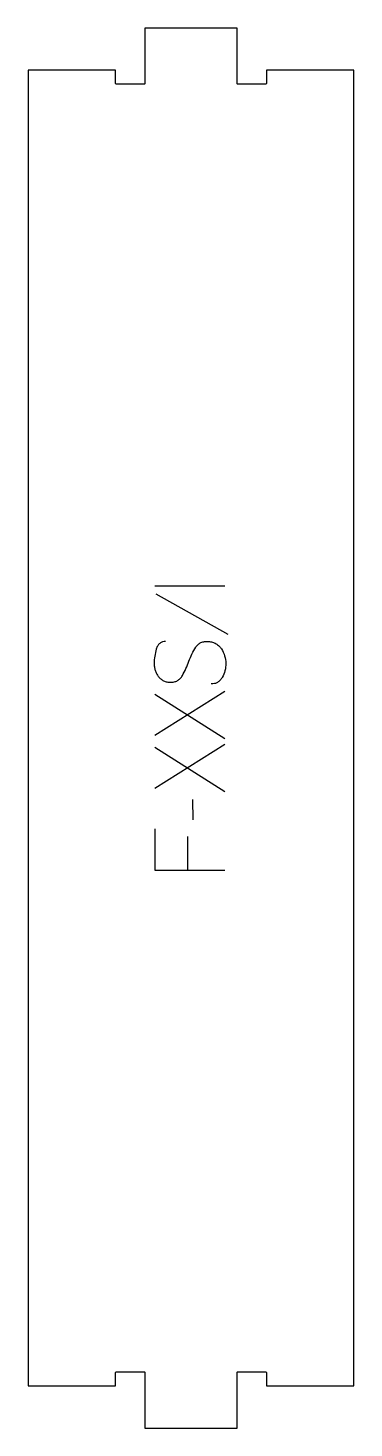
# Model space of a CAD drawing. Extents: x 0 to 140, y 0 to 600.
import ezdxf

# ---------------------------------------------------------------- set-up
doc = ezdxf.new("R2010")
doc.units = 0
doc.layers.add('1_ANYTOOL_1MMDEEP_LABELS_S', color=2, linetype='CONTINUOUS')
doc.layers.add('4_ANYTOOL_CUTTHROUGH_OUTSI', color=5, linetype='CONTINUOUS')

msp = doc.modelspace()

# ---------------------------------------------------------------- linework, layer by layer
at = {"layer": '1_ANYTOOL_1MMDEEP_LABELS_S'}
for p, q in [((54.3, 360.65), (84.3, 360.65)), ((54.771429, 357.135714), (85.542857, 339.95)), ((84.3, 315.435714), (54.3, 296.492857)), ((54.3, 314.192857), (84.3, 295.292857)), ((84.3, 292.721429), (54.3, 273.778571)), ((54.3, 291.478571), (84.3, 272.578571)), ((70.414286, 269.15), (70.5, 260.364286)), ((68.271429, 253.335714), (68.271429, 238.85))]:
    msp.add_line(p, q, dxfattribs=at)
msp.add_lwpolyline([(58.885714, 336.821429, 0.071867), (57.549108, 336.628315, 0.100684), (56.367857, 336.001786, 0.047558), (55.891407, 335.527232, 0.038563), (55.502679, 334.977232, 0.037928), (55.15521, 334.280044, 0.026634), (54.9, 333.542857, 0.028461), (54.214017, 330.519524, 0.041577), (53.957143, 327.435714, 0.036938), (54.068283, 325.933354, 0.041531), (54.4125, 324.467857, 0.041583), (54.989708, 323.09048, 0.038125), (55.778571, 321.821429, 0.057611), (56.770476, 320.751276, 0.065808), (57.991071, 319.957143, 0.06469), (59.450626, 319.479647, 0.046778), (60.985714, 319.335714, 0.052235), (62.535557, 319.49807, 0.075448), (63.985714, 320.042857, 0.076671), (65.158767, 320.958949, 0.061023), (66.042857, 322.164286, 0.021951), (67.570203, 325.19314, 0.018213), (68.85, 328.335714, -0.02405), (70.155462, 331.437199, -0.02981), (71.785714, 334.378571, -0.068439), (72.751645, 335.519873, -0.079282), (74.003571, 336.328571, -0.076308), (75.582253, 336.753571, -0.047772), (77.228571, 336.778571, -0.046243), (78.909531, 336.485337, -0.06359), (80.480357, 335.835714, -0.064671), (81.764546, 334.86289, -0.057073), (82.778571, 333.607143, -0.067522), (84.141482, 330.638834, -0.070793), (84.642857, 327.414286, -0.064027), (84.280342, 324.275271, -0.070447), (83.1, 321.35, -0.054374), (82.250367, 320.191583, -0.074742), (81.139286, 319.292857, -0.075199), (79.832907, 318.76985, -0.057737), (78.428571, 318.607143)], format="xyb", dxfattribs=at)
msp.add_lwpolyline([(54.3, 256.507143), (54.3, 238.85), (84.3, 238.85)], dxfattribs=at)
at = {"layer": '4_ANYTOOL_CUTTHROUGH_OUTSI'}
msp.add_lwpolyline([(139.5, 581.5), (102, 581.5), (102, 575.75, -0.414214), (101.75, 575.5), (89.75, 575.5, -0.414214), (89.5, 575.75), (89.5, 599.5), (50, 599.5), (50, 575.75, -0.414214), (49.75, 575.5), (37.75, 575.5, -0.414214), (37.5, 575.75), (37.5, 581.5), (0, 581.5), (0, 18), (37.5, 18), (37.5, 23.75, -0.414214), (37.75, 24), (49.75, 24, -0.414214), (50, 23.75), (50, 0), (89.5, 0), (89.5, 23.75, -0.414214), (89.75, 24), (101.75, 24, -0.414214), (102, 23.75), (102, 18), (139.5, 18)], format="xyb", close=True, dxfattribs=at)

doc.saveas('drawing.dxf')
